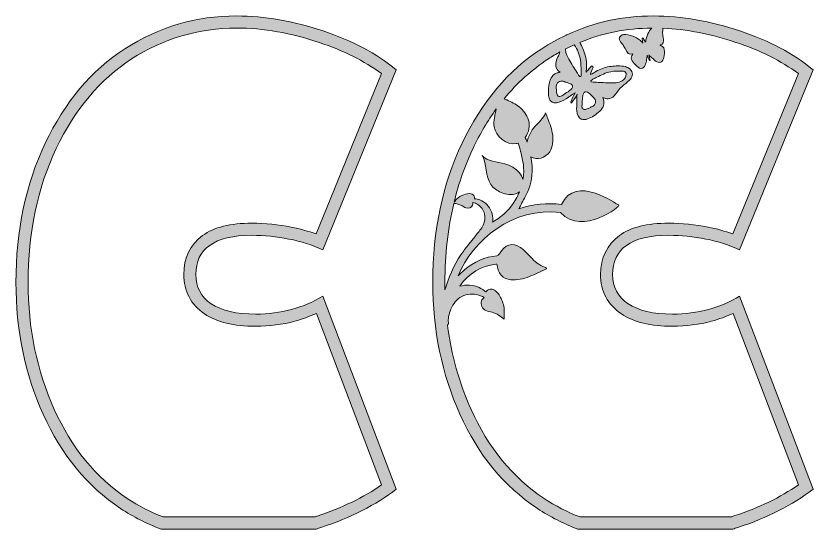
# Model space of a CAD drawing. Header units: millimetres. Extents: x 17 to 633, y 42 to 340.
# Drawn here: x 435.7 to 633, y 213.4 to 340.4 of the extents above; entities that cross this region are included whole.
import ezdxf

# ---------------------------------------------------------------- set-up
doc = ezdxf.new("R2010")
doc.units = ezdxf.units.MM
doc.header["$MEASUREMENT"] = 0
doc.layers.add('Layer 1', color=7, linetype='Continuous')

# ---------------------------------------------------------------- blocks, each defined once
blk = doc.blocks.new('block 8')
at = {"layer": 'Layer 1'}
h = blk.add_hatch(color=1, dxfattribs=at)
h.dxf.hatch_style = 2
edge = h.paths.add_edge_path()
edge.add_spline(control_points=[(607.07, 267.78), (604.24, 267.01), (601.29, 266.62), (598.2, 266.62), (593.4, 266.62), (589.73, 267.48), (587.18, 269.18), (584.63, 270.89), (583.35, 273.31), (583.35, 276.46), (583.35, 279.6), (584.5, 282), (586.79, 283.65), (589.08, 285.3), (592.56, 286.13), (597.23, 286.13), (600.31, 286.13), (603.37, 285.82), (606.39, 285.22), (609.41, 284.61), (612.21, 283.73), (614.78, 282.57), (614.78, 282.57), (632.96, 327.12), (632.96, 327.12), (628.08, 331.14), (622.04, 334.34), (614.84, 336.71), (607.56, 339.19), (600.42, 340.43), (593.44, 340.43), (585.84, 340.43), (578.7, 338.87), (572.04, 335.77), (571.96, 335.74), (571.89, 335.7), (571.82, 335.66), (569.77, 334.69), (567.77, 333.59), (565.81, 332.33), (557.5, 326.93), (550.93, 319.13), (546.09, 308.94), (541.25, 298.75), (538.83, 287.26), (538.83, 274.48), (538.83, 262.69), (541.07, 251.8), (545.57, 241.83), (550.07, 231.8), (556.45, 224.03), (564.72, 218.52), (567.87, 216.42), (571.21, 214.73), (574.73, 213.43), (574.73, 213.43), (613.1, 213.43), (613.1, 213.43), (613.51, 213.55), (613.91, 213.67), (614.33, 213.81), (621.7, 216.23), (627.91, 219.4), (632.96, 223.31), (632.96, 223.31), (614.78, 271.09), (614.78, 271.09), (612.46, 269.65), (609.89, 268.55), (607.07, 267.78)], knot_values=[0, 0, 0, 0, 1, 1, 1, 2, 2, 2, 3, 3, 3, 4, 4, 4, 5, 5, 5, 6, 6, 6, 7, 7, 7, 8, 8, 8, 9, 9, 9, 10, 10, 10, 11, 11, 11, 12, 12, 12, 13, 13, 13, 14, 14, 14, 15, 15, 15, 16, 16, 16, 17, 17, 17, 18, 18, 18, 19, 19, 19, 20, 20, 20, 21, 21, 21, 22, 22, 22, 23, 23, 23, 23], degree=3, periodic=1)
edge = h.paths.add_edge_path()
edge.add_spline(control_points=[(571.6, 324.08), (572.08, 323.89), (573.69, 323.69), (573.38, 322.77), (573.13, 322.03), (571.59, 321.26), (571.03, 320.86), (570.87, 320.75), (570.71, 320.63), (570.54, 320.57), (570.24, 320.45), (569.92, 320.52), (569.74, 320.74), (569.53, 320.99), (569.5, 321.38), (569.47, 321.75), (569.45, 322.03), (569.43, 322.31), (569.41, 322.59), (569.38, 322.91), (569.37, 323.25), (569.51, 323.57), (569.71, 323.99), (570.15, 324.26), (570.53, 324.29), (570.91, 324.34), (571.26, 324.21), (571.6, 324.08)], knot_values=[0, 0, 0, 0, 1, 1, 1, 2, 2, 2, 3, 3, 3, 4, 4, 4, 5, 5, 5, 6, 6, 6, 7, 7, 7, 8, 8, 8, 9, 9, 9, 9], degree=3, periodic=1)
edge = h.paths.add_edge_path()
edge.add_spline(control_points=[(572.53, 329.74), (572.28, 330.17), (572.03, 330.6), (571.88, 331.1), (571.76, 331.46), (571.7, 331.85), (571.72, 332.27), (572.43, 332.63), (573.15, 332.97), (573.87, 333.29), (574.6, 332.15), (575.17, 330.9), (575.39, 329.4), (575.57, 328.24), (575.55, 327), (575.54, 325.77), (575.54, 325.66), (575.53, 325.54), (575.46, 325.45), (575.2, 325.12), (574.59, 326.36), (574.48, 326.53), (574.16, 327.03), (573.85, 327.53), (573.54, 328.04), (573.2, 328.6), (572.86, 329.17), (572.53, 329.74)], knot_values=[0, 0, 0, 0, 1, 1, 1, 2, 2, 2, 3, 3, 3, 4, 4, 4, 5, 5, 5, 6, 6, 6, 7, 7, 7, 8, 8, 8, 9, 9, 9, 9], degree=3, periodic=1)
edge = h.paths.add_edge_path()
edge.add_spline(control_points=[(548.8, 307.65), (550.48, 311.2), (552.4, 314.45), (554.53, 317.4), (554.24, 315.94), (553.82, 314.46), (554.04, 313.01), (554.4, 310.67), (557.04, 308.35), (559.51, 308.84), (559.68, 308.87), (559.84, 308.92), (559.99, 308.98), (560.19, 308.29), (560.39, 307.58), (560.58, 306.88), (560.59, 306.84), (560.59, 306.8), (560.6, 306.76), (560.84, 305.7), (561.14, 304.64), (561.26, 303.55), (561.39, 302.32), (561.35, 301.12), (561.16, 299.95), (560.96, 300.57), (560.64, 301.15), (560.22, 301.65), (559.32, 302.72), (558.02, 303.42), (556.67, 303.81), (554.7, 304.36), (552.39, 304.38), (551.03, 305.91), (552.33, 303.73), (551.77, 300.77), (553.22, 298.69), (553.83, 297.81), (554.74, 297.18), (555.73, 296.76), (556.93, 296.24), (558.34, 296.01), (559.56, 296.5), (559.82, 296.6), (560.07, 296.74), (560.29, 296.91), (560.03, 296.29), (559.74, 295.67), (559.39, 295.07), (558.08, 292.76), (556.27, 291.06), (554.12, 289.71), (553.96, 289.61), (553.8, 289.5), (553.64, 289.39), (553.66, 289.54), (553.67, 289.68), (553.68, 289.83), (553.72, 290.53), (553.62, 291.26), (553.37, 291.94), (552.87, 293.31), (551.79, 294.39), (550.5, 294.88), (550.05, 295.05), (549.6, 295.14), (549.15, 295.17), (549.16, 295.21), (549.17, 295.25), (549.18, 295.3), (549.2, 295.62), (549.06, 295.96), (548.8, 296.15), (548.66, 296.26), (548.49, 296.33), (548.32, 296.38), (547.72, 296.53), (547.09, 296.39), (546.52, 296.17), (545.86, 295.92), (545.22, 295.58), (544.73, 295.07), (544.52, 294.84), (544.33, 294.59), (544.12, 294.37), (545.25, 299.04), (546.81, 303.48), (548.8, 307.65)], knot_values=[0, 0, 0, 0, 1, 1, 1, 2, 2, 2, 3, 3, 3, 4, 4, 4, 5, 5, 5, 6, 6, 6, 7, 7, 7, 8, 8, 8, 9, 9, 9, 10, 10, 10, 11, 11, 11, 12, 12, 12, 13, 13, 13, 14, 14, 14, 15, 15, 15, 16, 16, 16, 17, 17, 17, 18, 18, 18, 19, 19, 19, 20, 20, 20, 21, 21, 21, 22, 22, 22, 23, 23, 23, 24, 24, 24, 25, 25, 25, 26, 26, 26, 27, 27, 27, 28, 28, 28, 29, 29, 29, 29], degree=3, periodic=1)
edge = h.paths.add_edge_path()
edge.add_spline(control_points=[(541.85, 272.6), (541.83, 273.22), (541.83, 273.85), (541.83, 274.47), (541.83, 281.36), (542.57, 287.91), (544.04, 294.04), (544.73, 293.96), (545.43, 293.84), (546.03, 293.49), (546.36, 293.29), (546.66, 293.03), (547.02, 292.91), (547.64, 292.7), (548.38, 292.99), (548.68, 293.56), (548.81, 293.82), (548.71, 294.07), (548.7, 294.29), (549.17, 294.18), (549.6, 294.01), (549.98, 293.77), (550.83, 293.22), (551.44, 292.33), (551.65, 291.43), (551.87, 290.53), (551.71, 289.53), (551.31, 288.65), (551.1, 288.21), (550.84, 287.78), (550.52, 287.38), (550.37, 287.18), (546.59, 282.59), (546.5, 282.3), (546.5, 282.3), (546.5, 282.3), (546.5, 282.3), (544.57, 279.68), (543.14, 276.75), (542.14, 273.58), (542.04, 273.25), (541.94, 272.93), (541.85, 272.6)], knot_values=[0, 0, 0, 0, 1, 1, 1, 2, 2, 2, 3, 3, 3, 4, 4, 4, 5, 5, 5, 6, 6, 6, 7, 7, 7, 8, 8, 8, 9, 9, 9, 10, 10, 10, 11, 11, 11, 12, 12, 12, 13, 13, 13, 14, 14, 14, 14], degree=3, periodic=1)
edge = h.paths.add_edge_path()
edge.add_spline(control_points=[(613.39, 216.66), (613.15, 216.58), (612.91, 216.51), (612.67, 216.43), (612.66, 216.43), (612.65, 216.43), (612.65, 216.43), (612.65, 216.43), (575.28, 216.43), (575.28, 216.43), (572.15, 217.62), (569.16, 219.16), (566.38, 221.02), (558.63, 226.18), (552.55, 233.6), (548.31, 243.06), (545.38, 249.56), (543.43, 256.54), (542.49, 263.91), (542.54, 264.03), (542.61, 264.14), (542.7, 264.22), (542.67, 264.67), (542.67, 265.11), (542.69, 265.55), (542.77, 266.18), (542.91, 266.81), (543.11, 267.39), (543.58, 268.75), (544.43, 269.98), (545.57, 270.73), (546.72, 271.47), (548.25, 271.79), (549.71, 271.48), (550.35, 271.35), (550.99, 271.09), (551.59, 270.72), (551.35, 270.5), (550.99, 270.33), (550.87, 269.91), (550.6, 268.99), (551.08, 267.91), (551.95, 267.49), (552.45, 267.24), (553.02, 267.22), (553.56, 267.08), (554.67, 266.8), (555.61, 266.08), (556.51, 265.38), (556.39, 266.05), (556.53, 266.74), (556.54, 267.41), (556.54, 268.47), (556.22, 269.5), (555.78, 270.46), (555.39, 271.28), (554.88, 272.09), (554.1, 272.55), (553.88, 272.68), (553.63, 272.77), (553.37, 272.8), (552.9, 272.86), (552.4, 272.65), (552.11, 272.28), (552.06, 272.23), (552.03, 272.17), (551.99, 272.11), (551.5, 272.55), (550.93, 272.93), (550.29, 273.21), (548.82, 273.86), (547.1, 273.97), (545.49, 273.52), (547.79, 276.73), (550.77, 278.59), (554.43, 279), (554.5, 279.01), (554.57, 279), (554.67, 279), (554.83, 277.98), (555.08, 277.02), (555.76, 276.27), (556.41, 275.53), (557.24, 275.24), (558.16, 275.14), (559.72, 274.98), (561.26, 275.33), (562.74, 275.93), (564.18, 276.5), (565.58, 277.2), (567, 277.84), (567, 277.84), (567, 278.04), (567, 278.04), (566.7, 278.17), (566.4, 278.3), (566.1, 278.42), (564.69, 279.02), (563.65, 280.12), (562.61, 281.22), (561.97, 281.89), (561.32, 282.57), (560.57, 283.08), (558.51, 284.49), (556.69, 283.9), (555.31, 281.52), (555.19, 281.3), (554.89, 281.09), (554.68, 281.07), (551.72, 280.81), (549.06, 279.61), (546.65, 277.57), (546.11, 277.11), (545.62, 276.58), (545.14, 276.12), (548.7, 284.92), (558.75, 293.32), (570.46, 291.76), (575.98, 285.87), (585.62, 293.49), (584.86, 293.67), (584.11, 293.85), (574.2, 301.33), (570.72, 293.79), (567.17, 294.23), (563.64, 293.84), (560.11, 292.65), (560.66, 293.67), (561.17, 294.69), (561.71, 295.67), (563.66, 299.18), (563.65, 302.78), (563.14, 305.59), (564.52, 304.53), (566.85, 305.36), (567.77, 306.81), (568.53, 308.02), (568.7, 309.52), (568.51, 310.94), (568.32, 312.35), (567.81, 313.7), (567.31, 315.03), (567.13, 315.5), (566.95, 315.97), (566.77, 316.45), (566.23, 315.07), (565.06, 314.11), (564.09, 313.04), (563.23, 312.09), (562.43, 310.62), (562.17, 309.15), (561.99, 309.66), (561.83, 310.07), (561.72, 310.36), (562.62, 311.62), (562.98, 313.37), (562.53, 314.66), (562.09, 315.94), (561.28, 317.09), (560.23, 317.93), (559.32, 318.65), (558.25, 319.14), (557.19, 319.63), (556.96, 319.73), (556.74, 319.84), (556.51, 319.94), (559.72, 323.86), (563.37, 327.16), (567.44, 329.8), (568.38, 330.41), (569.34, 330.98), (570.31, 331.52), (570.18, 331.09), (570.02, 330.67), (569.82, 330.27), (569.08, 328.81), (568.95, 327.26), (570.37, 326.5), (570.09, 326.43), (569.85, 326.35), (569.62, 326.31), (568.77, 326.13), (568.23, 325.5), (567.93, 324.61), (567.4, 323), (567.02, 319.9), (568.35, 319.09), (568.66, 318.89), (569.08, 318.89), (569.48, 318.95), (571.21, 319.2), (572.52, 320.49), (574.1, 321.39), (573.68, 320.65), (573.26, 319.97), (573.01, 319.15), (572.98, 319.04), (572.96, 318.89), (573.05, 318.87), (573.13, 318.85), (573.21, 318.94), (573.27, 319.02), (573.74, 319.67), (574.19, 320.34), (574.61, 321.03), (574.42, 320.71), (574.53, 319.5), (574.51, 319.1), (574.47, 318.37), (574.4, 317.62), (574.47, 316.92), (574.55, 316.04), (574.9, 315.2), (575.59, 314.9), (576.05, 314.69), (576.63, 314.75), (577.17, 314.94), (578.22, 315.31), (579.26, 316.02), (580.15, 316.86), (581.19, 317.85), (581.4, 318.57), (581.07, 319.78), (581.04, 319.92), (580.99, 320.05), (580.93, 320.27), (581.05, 320.21), (581.11, 320.18), (581.18, 320.14), (582.07, 319.61), (583.28, 319.93), (584.07, 321.04), (584.55, 321.72), (585.1, 322.4), (585.69, 322.96), (586.28, 323.51), (586.94, 323.96), (587.51, 324.55), (587.82, 324.87), (588.12, 325.24), (588.22, 325.67), (588.34, 326.15), (588.18, 326.6), (587.95, 326.93), (587.86, 327.05), (587.76, 327.17), (587.65, 327.27), (587.33, 327.57), (586.93, 327.77), (586.5, 327.89), (585.92, 328.04), (585.3, 328.06), (584.68, 328.06), (583.55, 328.04), (582.41, 327.92), (581.26, 327.59), (580.69, 327.43), (580.13, 327.18), (579.58, 326.89), (579.03, 326.61), (578.44, 326.14), (577.88, 325.94), (577.97, 326.45), (578.27, 327.05), (578.46, 327.54), (578.48, 327.61), (578.51, 327.68), (578.51, 327.74), (578.51, 327.84), (578.45, 327.92), (578.39, 327.97), (578.34, 328.01), (578.28, 328.05), (578.21, 328.05), (578.01, 328.04), (577.71, 327.57), (577.57, 327.41), (577.31, 327.11), (577.06, 326.82), (576.8, 326.52), (576.77, 326.5), (576.82, 326.88), (576.82, 326.9), (576.85, 327.08), (576.87, 327.26), (576.89, 327.44), (576.92, 327.82), (576.93, 328.19), (576.91, 328.55), (576.88, 329.28), (576.76, 329.98), (576.57, 330.65), (576.26, 331.79), (575.81, 332.92), (575.22, 333.89), (580.82, 336.19), (586.79, 337.38), (593.03, 337.43), (592.67, 337), (592.33, 336.53), (592.06, 336), (591.91, 335.7), (591.8, 335.38), (591.71, 335.04), (591.63, 334.7), (591.59, 334.28), (591.46, 333.98), (591.28, 334.2), (591.15, 334.55), (591.01, 334.81), (590.99, 334.84), (590.97, 334.88), (590.94, 334.9), (590.9, 334.94), (590.85, 334.94), (590.8, 334.93), (590.76, 334.93), (590.72, 334.92), (590.69, 334.89), (590.62, 334.8), (590.7, 334.5), (590.72, 334.39), (590.75, 334.17), (590.77, 333.96), (590.8, 333.74), (590.8, 333.72), (590.66, 333.88), (590.65, 333.88), (590.58, 333.96), (590.51, 334.03), (590.44, 334.11), (590.3, 334.26), (590.14, 334.4), (589.98, 334.52), (589.66, 334.78), (589.31, 334.98), (588.96, 335.14), (588.22, 335.49), (587.41, 335.75), (586.64, 335.81), (586.32, 335.84), (586, 335.83), (585.71, 335.72), (585.34, 335.58), (584.96, 335.25), (584.98, 334.72), (584.98, 334.72), (585.1, 334.33), (585.1, 334.33), (585.41, 333.92), (585.73, 333.52), (586.02, 333.09), (586.21, 332.8), (586.39, 332.49), (586.52, 332.17), (586.86, 331.33), (587.47, 330.71), (588.33, 331.03), (588.26, 330.88), (588.2, 330.76), (588.13, 330.64), (587.88, 330.22), (587.94, 329.77), (588.2, 329.32), (588.68, 328.51), (589.85, 327.22), (590.71, 327.48), (590.91, 327.54), (591.08, 327.71), (591.2, 327.9), (591.76, 328.73), (591.71, 329.74), (591.94, 330.73), (592.09, 330.29), (592.22, 329.86), (592.47, 329.46), (592.51, 329.41), (592.56, 329.35), (592.61, 329.37), (592.65, 329.4), (592.64, 329.47), (592.63, 329.52), (592.54, 329.96), (592.42, 330.39), (592.29, 330.81), (592.35, 330.62), (592.91, 330.22), (593.07, 330.07), (593.36, 329.79), (593.65, 329.49), (593.98, 329.26), (594.39, 328.98), (594.87, 328.81), (595.27, 328.99), (595.54, 329.11), (595.73, 329.37), (595.86, 329.67), (596.11, 330.25), (596.21, 330.95), (596.19, 331.63), (596.18, 332.43), (595.95, 332.77), (595.31, 333.08), (595.23, 333.11), (595.16, 333.14), (595.05, 333.19), (595.12, 333.22), (595.16, 333.23), (595.2, 333.25), (595.77, 333.43), (596.1, 334.06), (595.93, 334.79), (595.82, 335.24), (595.74, 335.72), (595.73, 336.17), (595.72, 336.58), (595.77, 336.98), (595.76, 337.39), (601.66, 337.15), (607.75, 335.97), (613.88, 333.88), (613.88, 333.88), (613.89, 333.88), (613.89, 333.88), (613.89, 333.88), (613.91, 333.87), (613.91, 333.87), (619.89, 331.9), (625.06, 329.31), (629.33, 326.16), (629.33, 326.16), (613.13, 286.47), (613.13, 286.47), (611.18, 287.16), (609.12, 287.73), (606.98, 288.16), (603.78, 288.8), (600.5, 289.13), (597.24, 289.13), (591.87, 289.13), (587.88, 288.13), (585.04, 286.08), (581.98, 283.87), (580.36, 280.54), (580.36, 276.46), (580.36, 272.33), (582.14, 268.95), (585.51, 266.69), (588.6, 264.63), (592.74, 263.62), (598.2, 263.62), (601.54, 263.62), (604.79, 264.05), (607.86, 264.88), (609.73, 265.39), (611.51, 266.04), (613.19, 266.82), (613.19, 266.82), (629.35, 224.37), (629.35, 224.37), (624.91, 221.28), (619.55, 218.69), (613.39, 216.66)], knot_values=[0, 0, 0, 0, 1, 1, 1, 2, 2, 2, 3, 3, 3, 4, 4, 4, 5, 5, 5, 6, 6, 6, 7, 7, 7, 8, 8, 8, 9, 9, 9, 10, 10, 10, 11, 11, 11, 12, 12, 12, 13, 13, 13, 14, 14, 14, 15, 15, 15, 16, 16, 16, 17, 17, 17, 18, 18, 18, 19, 19, 19, 20, 20, 20, 21, 21, 21, 22, 22, 22, 23, 23, 23, 24, 24, 24, 25, 25, 25, 26, 26, 26, 27, 27, 27, 28, 28, 28, 29, 29, 29, 30, 30, 30, 31, 31, 31, 32, 32, 32, 33, 33, 33, 34, 34, 34, 35, 35, 35, 36, 36, 36, 37, 37, 37, 38, 38, 38, 39, 39, 39, 40, 40, 40, 41, 41, 41, 42, 42, 42, 43, 43, 43, 44, 44, 44, 45, 45, 45, 46, 46, 46, 47, 47, 47, 48, 48, 48, 49, 49, 49, 50, 50, 50, 51, 51, 51, 52, 52, 52, 53, 53, 53, 54, 54, 54, 55, 55, 55, 56, 56, 56, 57, 57, 57, 58, 58, 58, 59, 59, 59, 60, 60, 60, 61, 61, 61, 62, 62, 62, 63, 63, 63, 64, 64, 64, 65, 65, 65, 66, 66, 66, 67, 67, 67, 68, 68, 68, 69, 69, 69, 70, 70, 70, 71, 71, 71, 72, 72, 72, 73, 73, 73, 74, 74, 74, 75, 75, 75, 76, 76, 76, 77, 77, 77, 78, 78, 78, 79, 79, 79, 80, 80, 80, 81, 81, 81, 82, 82, 82, 83, 83, 83, 84, 84, 84, 85, 85, 85, 86, 86, 86, 87, 87, 87, 88, 88, 88, 89, 89, 89, 90, 90, 90, 91, 91, 91, 92, 92, 92, 93, 93, 93, 94, 94, 94, 95, 95, 95, 96, 96, 96, 97, 97, 97, 98, 98, 98, 99, 99, 99, 100, 100, 100, 101, 101, 101, 102, 102, 102, 103, 103, 103, 104, 104, 104, 105, 105, 105, 106, 106, 106, 107, 107, 107, 108, 108, 108, 109, 109, 109, 110, 110, 110, 111, 111, 111, 112, 112, 112, 113, 113, 113, 114, 114, 114, 115, 115, 115, 116, 116, 116, 117, 117, 117, 118, 118, 118, 119, 119, 119, 120, 120, 120, 121, 121, 121, 122, 122, 122, 123, 123, 123, 124, 124, 124, 125, 125, 125, 126, 126, 126, 127, 127, 127, 128, 128, 128, 129, 129, 129, 130, 130, 130, 131, 131, 131, 132, 132, 132, 133, 133, 133, 134, 134, 134, 135, 135, 135, 136, 136, 136, 137, 137, 137, 138, 138, 138, 139, 139, 139, 140, 140, 140, 141, 141, 141, 142, 142, 142, 143, 143, 143, 144, 144, 144, 145, 145, 145, 146, 146, 146, 147, 147, 147, 148, 148, 148, 149, 149, 149, 150, 150, 150, 151, 151, 151, 152, 152, 152, 153, 153, 153, 154, 154, 154, 154], degree=3, periodic=1)
edge = h.paths.add_edge_path()
edge.add_spline(control_points=[(578.31, 320.54), (578.58, 320.3), (578.87, 320.06), (579.02, 319.71), (579.17, 319.35), (579.16, 318.84), (578.88, 318.47), (578.68, 318.18), (578.37, 318.04), (578.07, 317.9), (577.82, 317.78), (577.56, 317.66), (577.31, 317.54), (576.97, 317.39), (576.61, 317.22), (576.29, 317.29), (576.01, 317.34), (575.8, 317.58), (575.75, 317.9), (575.72, 318.08), (575.75, 318.28), (575.77, 318.47), (575.84, 319.16), (575.77, 320.89), (576.3, 321.46), (576.95, 322.18), (577.91, 320.87), (578.31, 320.54)], knot_values=[0, 0, 0, 0, 1, 1, 1, 2, 2, 2, 3, 3, 3, 4, 4, 4, 5, 5, 5, 6, 6, 6, 7, 7, 7, 8, 8, 8, 9, 9, 9, 9], degree=3, periodic=1)
edge = h.paths.add_edge_path()
edge.add_spline(control_points=[(577.92, 324.34), (577.99, 324.54), (578.48, 324.74), (578.65, 324.83), (578.91, 324.98), (579.18, 325.13), (579.44, 325.27), (579.97, 325.55), (580.51, 325.82), (581.05, 326.05), (581.66, 326.31), (582.28, 326.51), (582.91, 326.63), (583.88, 326.83), (584.83, 326.82), (585.77, 326.75), (585.96, 326.74), (586.16, 326.73), (586.33, 326.64), (586.5, 326.57), (586.65, 326.41), (586.68, 326.2), (586.69, 326.1), (586.68, 325.99), (586.67, 325.89), (586.64, 325.62), (586.6, 325.35), (586.46, 325.1), (586.37, 324.93), (586.24, 324.78), (586.1, 324.66), (585.65, 324.27), (585.13, 324.05), (584.62, 323.95), (584.1, 323.85), (583.6, 323.85), (583.11, 323.86), (582.45, 323.87), (581.79, 323.89), (581.13, 323.92), (580.54, 323.94), (579.95, 323.97), (579.35, 324.01), (579.13, 324.03), (577.79, 323.99), (577.92, 324.34)], knot_values=[0, 0, 0, 0, 1, 1, 1, 2, 2, 2, 3, 3, 3, 4, 4, 4, 5, 5, 5, 6, 6, 6, 7, 7, 7, 8, 8, 8, 9, 9, 9, 10, 10, 10, 11, 11, 11, 12, 12, 12, 13, 13, 13, 14, 14, 14, 15, 15, 15, 15], degree=3, periodic=1)
at = {"layer": 'Layer 1', "lineweight": 0}
for points, knots in [([(607.07, 267.78), (604.24, 267.01), (601.29, 266.62), (598.2, 266.62), (593.4, 266.62), (589.73, 267.48), (587.18, 269.18), (584.63, 270.89), (583.35, 273.31), (583.35, 276.46), (583.35, 279.6), (584.5, 282), (586.79, 283.65), (589.08, 285.3), (592.56, 286.13), (597.23, 286.13), (600.31, 286.13), (603.37, 285.82), (606.39, 285.22), (609.41, 284.61), (612.21, 283.73), (614.78, 282.57), (614.78, 282.57), (632.96, 327.12), (632.96, 327.12), (628.08, 331.14), (622.04, 334.34), (614.84, 336.71), (607.56, 339.19), (600.42, 340.43), (593.44, 340.43), (585.84, 340.43), (578.7, 338.87), (572.04, 335.77), (571.96, 335.74), (571.89, 335.7), (571.82, 335.66), (569.77, 334.69), (567.77, 333.59), (565.81, 332.33), (557.5, 326.93), (550.93, 319.13), (546.09, 308.94), (541.25, 298.75), (538.83, 287.26), (538.83, 274.48), (538.83, 262.69), (541.07, 251.8), (545.57, 241.83), (550.07, 231.8), (556.45, 224.03), (564.72, 218.52), (567.87, 216.42), (571.21, 214.73), (574.73, 213.43), (574.73, 213.43), (613.1, 213.43), (613.1, 213.43), (613.51, 213.55), (613.91, 213.67), (614.33, 213.81), (621.7, 216.23), (627.91, 219.4), (632.96, 223.31), (632.96, 223.31), (614.78, 271.09), (614.78, 271.09), (612.46, 269.65), (609.89, 268.55), (607.07, 267.78)], [0, 0, 0, 0, 1, 1, 1, 2, 2, 2, 3, 3, 3, 4, 4, 4, 5, 5, 5, 6, 6, 6, 7, 7, 7, 8, 8, 8, 9, 9, 9, 10, 10, 10, 11, 11, 11, 12, 12, 12, 13, 13, 13, 14, 14, 14, 15, 15, 15, 16, 16, 16, 17, 17, 17, 18, 18, 18, 19, 19, 19, 20, 20, 20, 21, 21, 21, 22, 22, 22, 23, 23, 23, 23]), ([(613.39, 216.66), (613.15, 216.58), (612.91, 216.51), (612.67, 216.43), (612.66, 216.43), (612.65, 216.43), (612.65, 216.43), (612.65, 216.43), (575.28, 216.43), (575.28, 216.43), (572.15, 217.62), (569.16, 219.16), (566.38, 221.02), (558.63, 226.18), (552.55, 233.6), (548.31, 243.06), (545.38, 249.56), (543.43, 256.54), (542.49, 263.91), (542.54, 264.03), (542.61, 264.14), (542.7, 264.22), (542.67, 264.67), (542.67, 265.11), (542.69, 265.55), (542.77, 266.18), (542.91, 266.81), (543.11, 267.39), (543.58, 268.75), (544.43, 269.98), (545.57, 270.73), (546.72, 271.47), (548.25, 271.79), (549.71, 271.48), (550.35, 271.35), (550.99, 271.09), (551.59, 270.72), (551.35, 270.5), (550.99, 270.33), (550.87, 269.91), (550.6, 268.99), (551.08, 267.91), (551.95, 267.49), (552.45, 267.24), (553.02, 267.22), (553.56, 267.08), (554.67, 266.8), (555.61, 266.08), (556.51, 265.38), (556.39, 266.05), (556.53, 266.74), (556.54, 267.41), (556.54, 268.47), (556.22, 269.5), (555.78, 270.46), (555.39, 271.28), (554.88, 272.09), (554.1, 272.55), (553.88, 272.68), (553.63, 272.77), (553.37, 272.8), (552.9, 272.86), (552.4, 272.65), (552.11, 272.28), (552.06, 272.23), (552.03, 272.17), (551.99, 272.11), (551.5, 272.55), (550.93, 272.93), (550.29, 273.21), (548.82, 273.86), (547.1, 273.97), (545.49, 273.52), (547.79, 276.73), (550.77, 278.59), (554.43, 279), (554.5, 279.01), (554.57, 279), (554.67, 279), (554.83, 277.98), (555.08, 277.02), (555.76, 276.27), (556.41, 275.53), (557.24, 275.24), (558.16, 275.14), (559.72, 274.98), (561.26, 275.33), (562.74, 275.93), (564.18, 276.5), (565.58, 277.2), (567, 277.84), (567, 277.84), (567, 278.04), (567, 278.04), (566.7, 278.17), (566.4, 278.3), (566.1, 278.42), (564.69, 279.02), (563.65, 280.12), (562.61, 281.22), (561.97, 281.89), (561.32, 282.57), (560.57, 283.08), (558.51, 284.49), (556.69, 283.9), (555.31, 281.52), (555.19, 281.3), (554.89, 281.09), (554.68, 281.07), (551.72, 280.81), (549.06, 279.61), (546.65, 277.57), (546.11, 277.11), (545.62, 276.58), (545.14, 276.12), (548.7, 284.92), (558.75, 293.32), (570.46, 291.76), (575.98, 285.87), (585.62, 293.49), (584.86, 293.67), (584.11, 293.85), (574.2, 301.33), (570.72, 293.79), (567.17, 294.23), (563.64, 293.84), (560.11, 292.65), (560.66, 293.67), (561.17, 294.69), (561.71, 295.67), (563.66, 299.18), (563.65, 302.78), (563.14, 305.59), (564.52, 304.53), (566.85, 305.36), (567.77, 306.81), (568.53, 308.02), (568.7, 309.52), (568.51, 310.94), (568.32, 312.35), (567.81, 313.7), (567.31, 315.03), (567.13, 315.5), (566.95, 315.97), (566.77, 316.45), (566.23, 315.07), (565.06, 314.11), (564.09, 313.04), (563.23, 312.09), (562.43, 310.62), (562.17, 309.15), (561.99, 309.66), (561.83, 310.07), (561.72, 310.36), (562.62, 311.62), (562.98, 313.37), (562.53, 314.66), (562.09, 315.94), (561.28, 317.09), (560.23, 317.93), (559.32, 318.65), (558.25, 319.14), (557.19, 319.63), (556.96, 319.73), (556.74, 319.84), (556.51, 319.94), (559.72, 323.86), (563.37, 327.16), (567.44, 329.8), (568.38, 330.41), (569.34, 330.98), (570.31, 331.52), (570.18, 331.09), (570.02, 330.67), (569.82, 330.27), (569.08, 328.81), (568.95, 327.26), (570.37, 326.5), (570.09, 326.43), (569.85, 326.35), (569.62, 326.31), (568.77, 326.13), (568.23, 325.5), (567.93, 324.61), (567.4, 323), (567.02, 319.9), (568.35, 319.09), (568.66, 318.89), (569.08, 318.89), (569.48, 318.95), (571.21, 319.2), (572.52, 320.49), (574.1, 321.39), (573.68, 320.65), (573.26, 319.97), (573.01, 319.15), (572.98, 319.04), (572.96, 318.89), (573.05, 318.87), (573.13, 318.85), (573.21, 318.94), (573.27, 319.02), (573.74, 319.67), (574.19, 320.34), (574.61, 321.03), (574.42, 320.71), (574.53, 319.5), (574.51, 319.1), (574.47, 318.37), (574.4, 317.62), (574.47, 316.92), (574.55, 316.04), (574.9, 315.2), (575.59, 314.9), (576.05, 314.69), (576.63, 314.75), (577.17, 314.94), (578.22, 315.31), (579.26, 316.02), (580.15, 316.86), (581.19, 317.85), (581.4, 318.57), (581.07, 319.78), (581.04, 319.92), (580.99, 320.05), (580.93, 320.27), (581.05, 320.21), (581.11, 320.18), (581.18, 320.14), (582.07, 319.61), (583.28, 319.93), (584.07, 321.04), (584.55, 321.72), (585.1, 322.4), (585.69, 322.96), (586.28, 323.51), (586.94, 323.96), (587.51, 324.55), (587.82, 324.87), (588.12, 325.24), (588.22, 325.67), (588.34, 326.15), (588.18, 326.6), (587.95, 326.93), (587.86, 327.05), (587.76, 327.17), (587.65, 327.27), (587.33, 327.57), (586.93, 327.77), (586.5, 327.89), (585.92, 328.04), (585.3, 328.06), (584.68, 328.06), (583.55, 328.04), (582.41, 327.92), (581.26, 327.59), (580.69, 327.43), (580.13, 327.18), (579.58, 326.89), (579.03, 326.61), (578.44, 326.14), (577.88, 325.94), (577.97, 326.45), (578.27, 327.05), (578.46, 327.54), (578.48, 327.61), (578.51, 327.68), (578.51, 327.74), (578.51, 327.84), (578.45, 327.92), (578.39, 327.97), (578.34, 328.01), (578.28, 328.05), (578.21, 328.05), (578.01, 328.04), (577.71, 327.57), (577.57, 327.41), (577.31, 327.11), (577.06, 326.82), (576.8, 326.52), (576.77, 326.5), (576.82, 326.88), (576.82, 326.9), (576.85, 327.08), (576.87, 327.26), (576.89, 327.44), (576.92, 327.82), (576.93, 328.19), (576.91, 328.55), (576.88, 329.28), (576.76, 329.98), (576.57, 330.65), (576.26, 331.79), (575.81, 332.92), (575.22, 333.89), (580.82, 336.19), (586.79, 337.38), (593.03, 337.43), (592.67, 337), (592.33, 336.53), (592.06, 336), (591.91, 335.7), (591.8, 335.38), (591.71, 335.04), (591.63, 334.7), (591.59, 334.28), (591.46, 333.98), (591.28, 334.2), (591.15, 334.55), (591.01, 334.81), (590.99, 334.84), (590.97, 334.88), (590.94, 334.9), (590.9, 334.94), (590.85, 334.94), (590.8, 334.93), (590.76, 334.93), (590.72, 334.92), (590.69, 334.89), (590.62, 334.8), (590.7, 334.5), (590.72, 334.39), (590.75, 334.17), (590.77, 333.96), (590.8, 333.74), (590.8, 333.72), (590.66, 333.88), (590.65, 333.88), (590.58, 333.96), (590.51, 334.03), (590.44, 334.11), (590.3, 334.26), (590.14, 334.4), (589.98, 334.52), (589.66, 334.78), (589.31, 334.98), (588.96, 335.14), (588.22, 335.49), (587.41, 335.75), (586.64, 335.81), (586.32, 335.84), (586, 335.83), (585.71, 335.72), (585.34, 335.58), (584.96, 335.25), (584.98, 334.72), (584.98, 334.72), (585.1, 334.33), (585.1, 334.33), (585.41, 333.92), (585.73, 333.52), (586.02, 333.09), (586.21, 332.8), (586.39, 332.49), (586.52, 332.17), (586.86, 331.33), (587.47, 330.71), (588.33, 331.03), (588.26, 330.88), (588.2, 330.76), (588.13, 330.64), (587.88, 330.22), (587.94, 329.77), (588.2, 329.32), (588.68, 328.51), (589.85, 327.22), (590.71, 327.48), (590.91, 327.54), (591.08, 327.71), (591.2, 327.9), (591.76, 328.73), (591.71, 329.74), (591.94, 330.73), (592.09, 330.29), (592.22, 329.86), (592.47, 329.46), (592.51, 329.41), (592.56, 329.35), (592.61, 329.37), (592.65, 329.4), (592.64, 329.47), (592.63, 329.52), (592.54, 329.96), (592.42, 330.39), (592.29, 330.81), (592.35, 330.62), (592.91, 330.22), (593.07, 330.07), (593.36, 329.79), (593.65, 329.49), (593.98, 329.26), (594.39, 328.98), (594.87, 328.81), (595.27, 328.99), (595.54, 329.11), (595.73, 329.37), (595.86, 329.67), (596.11, 330.25), (596.21, 330.95), (596.19, 331.63), (596.18, 332.43), (595.95, 332.77), (595.31, 333.08), (595.23, 333.11), (595.16, 333.14), (595.05, 333.19), (595.12, 333.22), (595.16, 333.23), (595.2, 333.25), (595.77, 333.43), (596.1, 334.06), (595.93, 334.79), (595.82, 335.24), (595.74, 335.72), (595.73, 336.17), (595.72, 336.58), (595.77, 336.98), (595.76, 337.39), (601.66, 337.15), (607.75, 335.97), (613.88, 333.88), (613.88, 333.88), (613.89, 333.88), (613.89, 333.88), (613.89, 333.88), (613.91, 333.87), (613.91, 333.87), (619.89, 331.9), (625.06, 329.31), (629.33, 326.16), (629.33, 326.16), (613.13, 286.47), (613.13, 286.47), (611.18, 287.16), (609.12, 287.73), (606.98, 288.16), (603.78, 288.8), (600.5, 289.13), (597.24, 289.13), (591.87, 289.13), (587.88, 288.13), (585.04, 286.08), (581.98, 283.87), (580.36, 280.54), (580.36, 276.46), (580.36, 272.33), (582.14, 268.95), (585.51, 266.69), (588.6, 264.63), (592.74, 263.62), (598.2, 263.62), (601.54, 263.62), (604.79, 264.05), (607.86, 264.88), (609.73, 265.39), (611.51, 266.04), (613.19, 266.82), (613.19, 266.82), (629.35, 224.37), (629.35, 224.37), (624.91, 221.28), (619.55, 218.69), (613.39, 216.66)], [0, 0, 0, 0, 1, 1, 1, 2, 2, 2, 3, 3, 3, 4, 4, 4, 5, 5, 5, 6, 6, 6, 7, 7, 7, 8, 8, 8, 9, 9, 9, 10, 10, 10, 11, 11, 11, 12, 12, 12, 13, 13, 13, 14, 14, 14, 15, 15, 15, 16, 16, 16, 17, 17, 17, 18, 18, 18, 19, 19, 19, 20, 20, 20, 21, 21, 21, 22, 22, 22, 23, 23, 23, 24, 24, 24, 25, 25, 25, 26, 26, 26, 27, 27, 27, 28, 28, 28, 29, 29, 29, 30, 30, 30, 31, 31, 31, 32, 32, 32, 33, 33, 33, 34, 34, 34, 35, 35, 35, 36, 36, 36, 37, 37, 37, 38, 38, 38, 39, 39, 39, 40, 40, 40, 41, 41, 41, 42, 42, 42, 43, 43, 43, 44, 44, 44, 45, 45, 45, 46, 46, 46, 47, 47, 47, 48, 48, 48, 49, 49, 49, 50, 50, 50, 51, 51, 51, 52, 52, 52, 53, 53, 53, 54, 54, 54, 55, 55, 55, 56, 56, 56, 57, 57, 57, 58, 58, 58, 59, 59, 59, 60, 60, 60, 61, 61, 61, 62, 62, 62, 63, 63, 63, 64, 64, 64, 65, 65, 65, 66, 66, 66, 67, 67, 67, 68, 68, 68, 69, 69, 69, 70, 70, 70, 71, 71, 71, 72, 72, 72, 73, 73, 73, 74, 74, 74, 75, 75, 75, 76, 76, 76, 77, 77, 77, 78, 78, 78, 79, 79, 79, 80, 80, 80, 81, 81, 81, 82, 82, 82, 83, 83, 83, 84, 84, 84, 85, 85, 85, 86, 86, 86, 87, 87, 87, 88, 88, 88, 89, 89, 89, 90, 90, 90, 91, 91, 91, 92, 92, 92, 93, 93, 93, 94, 94, 94, 95, 95, 95, 96, 96, 96, 97, 97, 97, 98, 98, 98, 99, 99, 99, 100, 100, 100, 101, 101, 101, 102, 102, 102, 103, 103, 103, 104, 104, 104, 105, 105, 105, 106, 106, 106, 107, 107, 107, 108, 108, 108, 109, 109, 109, 110, 110, 110, 111, 111, 111, 112, 112, 112, 113, 113, 113, 114, 114, 114, 115, 115, 115, 116, 116, 116, 117, 117, 117, 118, 118, 118, 119, 119, 119, 120, 120, 120, 121, 121, 121, 122, 122, 122, 123, 123, 123, 124, 124, 124, 125, 125, 125, 126, 126, 126, 127, 127, 127, 128, 128, 128, 129, 129, 129, 130, 130, 130, 131, 131, 131, 132, 132, 132, 133, 133, 133, 134, 134, 134, 135, 135, 135, 136, 136, 136, 137, 137, 137, 138, 138, 138, 139, 139, 139, 140, 140, 140, 141, 141, 141, 142, 142, 142, 143, 143, 143, 144, 144, 144, 145, 145, 145, 146, 146, 146, 147, 147, 147, 148, 148, 148, 149, 149, 149, 150, 150, 150, 151, 151, 151, 152, 152, 152, 153, 153, 153, 154, 154, 154, 154]), ([(572.53, 329.74), (572.28, 330.17), (572.03, 330.6), (571.88, 331.1), (571.76, 331.46), (571.7, 331.85), (571.72, 332.27), (572.43, 332.63), (573.15, 332.97), (573.87, 333.29), (574.6, 332.15), (575.17, 330.9), (575.39, 329.4), (575.57, 328.24), (575.55, 327), (575.54, 325.77), (575.54, 325.66), (575.53, 325.54), (575.46, 325.45), (575.2, 325.12), (574.59, 326.36), (574.48, 326.53), (574.16, 327.03), (573.85, 327.53), (573.54, 328.04), (573.2, 328.6), (572.86, 329.17), (572.53, 329.74)], [0, 0, 0, 0, 1, 1, 1, 2, 2, 2, 3, 3, 3, 4, 4, 4, 5, 5, 5, 6, 6, 6, 7, 7, 7, 8, 8, 8, 9, 9, 9, 9]), ([(577.92, 324.34), (577.99, 324.54), (578.48, 324.74), (578.65, 324.83), (578.91, 324.98), (579.18, 325.13), (579.44, 325.27), (579.97, 325.55), (580.51, 325.82), (581.05, 326.05), (581.66, 326.31), (582.28, 326.51), (582.91, 326.63), (583.88, 326.83), (584.83, 326.82), (585.77, 326.75), (585.96, 326.74), (586.16, 326.73), (586.33, 326.64), (586.5, 326.57), (586.65, 326.41), (586.68, 326.2), (586.69, 326.1), (586.68, 325.99), (586.67, 325.89), (586.64, 325.62), (586.6, 325.35), (586.46, 325.1), (586.37, 324.93), (586.24, 324.78), (586.1, 324.66), (585.65, 324.27), (585.13, 324.05), (584.62, 323.95), (584.1, 323.85), (583.6, 323.85), (583.11, 323.86), (582.45, 323.87), (581.79, 323.89), (581.13, 323.92), (580.54, 323.94), (579.95, 323.97), (579.35, 324.01), (579.13, 324.03), (577.79, 323.99), (577.92, 324.34)], [0, 0, 0, 0, 1, 1, 1, 2, 2, 2, 3, 3, 3, 4, 4, 4, 5, 5, 5, 6, 6, 6, 7, 7, 7, 8, 8, 8, 9, 9, 9, 10, 10, 10, 11, 11, 11, 12, 12, 12, 13, 13, 13, 14, 14, 14, 15, 15, 15, 15]), ([(571.6, 324.08), (572.08, 323.89), (573.69, 323.69), (573.38, 322.77), (573.13, 322.03), (571.59, 321.26), (571.03, 320.86), (570.87, 320.75), (570.71, 320.63), (570.54, 320.57), (570.24, 320.45), (569.92, 320.52), (569.74, 320.74), (569.53, 320.99), (569.5, 321.38), (569.47, 321.75), (569.45, 322.03), (569.43, 322.31), (569.41, 322.59), (569.38, 322.91), (569.37, 323.25), (569.51, 323.57), (569.71, 323.99), (570.15, 324.26), (570.53, 324.29), (570.91, 324.34), (571.26, 324.21), (571.6, 324.08)], [0, 0, 0, 0, 1, 1, 1, 2, 2, 2, 3, 3, 3, 4, 4, 4, 5, 5, 5, 6, 6, 6, 7, 7, 7, 8, 8, 8, 9, 9, 9, 9]), ([(578.31, 320.54), (578.58, 320.3), (578.87, 320.06), (579.02, 319.71), (579.17, 319.35), (579.16, 318.84), (578.88, 318.47), (578.68, 318.18), (578.37, 318.04), (578.07, 317.9), (577.82, 317.78), (577.56, 317.66), (577.31, 317.54), (576.97, 317.39), (576.61, 317.22), (576.29, 317.29), (576.01, 317.34), (575.8, 317.58), (575.75, 317.9), (575.72, 318.08), (575.75, 318.28), (575.77, 318.47), (575.84, 319.16), (575.77, 320.89), (576.3, 321.46), (576.95, 322.18), (577.91, 320.87), (578.31, 320.54)], [0, 0, 0, 0, 1, 1, 1, 2, 2, 2, 3, 3, 3, 4, 4, 4, 5, 5, 5, 6, 6, 6, 7, 7, 7, 8, 8, 8, 9, 9, 9, 9]), ([(548.8, 307.65), (550.48, 311.2), (552.4, 314.45), (554.53, 317.4), (554.24, 315.94), (553.82, 314.46), (554.04, 313.01), (554.4, 310.67), (557.04, 308.35), (559.51, 308.84), (559.68, 308.87), (559.84, 308.92), (559.99, 308.98), (560.19, 308.29), (560.39, 307.58), (560.58, 306.88), (560.59, 306.84), (560.59, 306.8), (560.6, 306.76), (560.84, 305.7), (561.14, 304.64), (561.26, 303.55), (561.39, 302.32), (561.35, 301.12), (561.16, 299.95), (560.96, 300.57), (560.64, 301.15), (560.22, 301.65), (559.32, 302.72), (558.02, 303.42), (556.67, 303.81), (554.7, 304.36), (552.39, 304.38), (551.03, 305.91), (552.33, 303.73), (551.77, 300.77), (553.22, 298.69), (553.83, 297.81), (554.74, 297.18), (555.73, 296.76), (556.93, 296.24), (558.34, 296.01), (559.56, 296.5), (559.82, 296.6), (560.07, 296.74), (560.29, 296.91), (560.03, 296.29), (559.74, 295.67), (559.39, 295.07), (558.08, 292.76), (556.27, 291.06), (554.12, 289.71), (553.96, 289.61), (553.8, 289.5), (553.64, 289.39), (553.66, 289.54), (553.67, 289.68), (553.68, 289.83), (553.72, 290.53), (553.62, 291.26), (553.37, 291.94), (552.87, 293.31), (551.79, 294.39), (550.5, 294.88), (550.05, 295.05), (549.6, 295.14), (549.15, 295.17), (549.16, 295.21), (549.17, 295.25), (549.18, 295.3), (549.2, 295.62), (549.06, 295.96), (548.8, 296.15), (548.66, 296.26), (548.49, 296.33), (548.32, 296.38), (547.72, 296.53), (547.09, 296.39), (546.52, 296.17), (545.86, 295.92), (545.22, 295.58), (544.73, 295.07), (544.52, 294.84), (544.33, 294.59), (544.12, 294.37), (545.25, 299.04), (546.81, 303.48), (548.8, 307.65)], [0, 0, 0, 0, 1, 1, 1, 2, 2, 2, 3, 3, 3, 4, 4, 4, 5, 5, 5, 6, 6, 6, 7, 7, 7, 8, 8, 8, 9, 9, 9, 10, 10, 10, 11, 11, 11, 12, 12, 12, 13, 13, 13, 14, 14, 14, 15, 15, 15, 16, 16, 16, 17, 17, 17, 18, 18, 18, 19, 19, 19, 20, 20, 20, 21, 21, 21, 22, 22, 22, 23, 23, 23, 24, 24, 24, 25, 25, 25, 26, 26, 26, 27, 27, 27, 28, 28, 28, 29, 29, 29, 29]), ([(541.85, 272.6), (541.83, 273.22), (541.83, 273.85), (541.83, 274.47), (541.83, 281.36), (542.57, 287.91), (544.04, 294.04), (544.73, 293.96), (545.43, 293.84), (546.03, 293.49), (546.36, 293.29), (546.66, 293.03), (547.02, 292.91), (547.64, 292.7), (548.38, 292.99), (548.68, 293.56), (548.81, 293.82), (548.71, 294.07), (548.7, 294.29), (549.17, 294.18), (549.6, 294.01), (549.98, 293.77), (550.83, 293.22), (551.44, 292.33), (551.65, 291.43), (551.87, 290.53), (551.71, 289.53), (551.31, 288.65), (551.1, 288.21), (550.84, 287.78), (550.52, 287.38), (550.37, 287.18), (546.59, 282.59), (546.5, 282.3), (546.5, 282.3), (546.5, 282.3), (546.5, 282.3), (544.57, 279.68), (543.14, 276.75), (542.14, 273.58), (542.04, 273.25), (541.94, 272.93), (541.85, 272.6)], [0, 0, 0, 0, 1, 1, 1, 2, 2, 2, 3, 3, 3, 4, 4, 4, 5, 5, 5, 6, 6, 6, 7, 7, 7, 8, 8, 8, 9, 9, 9, 10, 10, 10, 11, 11, 11, 12, 12, 12, 13, 13, 13, 14, 14, 14, 14])]:
    blk.add_open_spline(points, degree=3, knots=knots, dxfattribs=at)
blk = doc.blocks.new('block 9')
at = {"layer": 'Layer 1'}
h = blk.add_hatch(color=2, dxfattribs=at)
h.dxf.hatch_style = 2
edge = h.paths.add_edge_path()
edge.add_spline(control_points=[(490.27, 340.43), (480.25, 340.43), (471.04, 337.73), (462.64, 332.33), (454.33, 326.93), (447.76, 319.13), (442.92, 308.94), (438.08, 298.75), (435.66, 287.26), (435.66, 274.48), (435.66, 262.69), (437.9, 251.8), (442.4, 241.83), (446.9, 231.8), (453.28, 224.03), (461.55, 218.52), (464.7, 216.42), (468.04, 214.73), (471.57, 213.43), (471.57, 213.43), (509.93, 213.43), (509.93, 213.43), (510.34, 213.55), (510.74, 213.67), (511.16, 213.81), (518.53, 216.23), (524.74, 219.4), (529.79, 223.31), (529.79, 223.31), (511.61, 271.09), (511.61, 271.09), (509.29, 269.65), (506.72, 268.55), (503.89, 267.78), (501.07, 267.01), (498.11, 266.62), (495.02, 266.62), (490.23, 266.62), (486.55, 267.48), (484, 269.18), (481.45, 270.89), (480.18, 273.31), (480.18, 276.46), (480.18, 279.6), (481.33, 282), (483.62, 283.65), (485.91, 285.3), (489.39, 286.13), (494.06, 286.13), (497.14, 286.13), (500.19, 285.82), (503.21, 285.22), (506.23, 284.61), (509.03, 283.73), (511.6, 282.57), (511.6, 282.57), (529.78, 327.12), (529.78, 327.12), (524.9, 331.14), (518.86, 334.34), (511.66, 336.71), (504.39, 339.19), (497.26, 340.43), (490.27, 340.43), (490.27, 340.43), (490.27, 340.43), (490.27, 340.43)], knot_values=[0, 0, 0, 0, 1, 1, 1, 2, 2, 2, 3, 3, 3, 4, 4, 4, 5, 5, 5, 6, 6, 6, 7, 7, 7, 8, 8, 8, 9, 9, 9, 10, 10, 10, 11, 11, 11, 12, 12, 12, 13, 13, 13, 14, 14, 14, 15, 15, 15, 16, 16, 16, 17, 17, 17, 18, 18, 18, 19, 19, 19, 20, 20, 20, 21, 21, 21, 22, 22, 22, 22], degree=3, periodic=1)
edge = h.paths.add_edge_path()
edge.add_spline(control_points=[(490.27, 337.43), (496.89, 337.43), (503.77, 336.23), (510.7, 333.87), (510.7, 333.87), (510.72, 333.87), (510.72, 333.87), (510.72, 333.87), (510.73, 333.86), (510.73, 333.86), (516.71, 331.89), (521.89, 329.3), (526.15, 326.15), (526.15, 326.15), (509.95, 286.47), (509.95, 286.47), (508.01, 287.16), (505.95, 287.73), (503.81, 288.16), (500.61, 288.8), (497.33, 289.13), (494.06, 289.13), (488.7, 289.13), (484.71, 288.13), (481.87, 286.08), (478.8, 283.87), (477.18, 280.54), (477.18, 276.46), (477.18, 272.33), (478.97, 268.95), (482.34, 266.69), (485.42, 264.63), (489.57, 263.62), (495.03, 263.62), (498.37, 263.62), (501.62, 264.05), (504.69, 264.88), (506.56, 265.39), (508.34, 266.04), (510.02, 266.82), (510.02, 266.82), (526.18, 224.37), (526.18, 224.37), (521.74, 221.27), (516.38, 218.68), (510.22, 216.65), (509.98, 216.57), (509.74, 216.5), (509.5, 216.43), (509.49, 216.43), (509.49, 216.43), (509.48, 216.42), (509.48, 216.42), (472.11, 216.42), (472.11, 216.42), (468.99, 217.62), (465.99, 219.16), (463.22, 221.01), (455.47, 226.18), (449.39, 233.59), (445.14, 243.06), (440.84, 252.59), (438.66, 263.16), (438.66, 274.47), (438.66, 286.74), (441.01, 297.91), (445.63, 307.65), (450.21, 317.29), (456.48, 324.74), (464.27, 329.8), (472.13, 334.86), (480.88, 337.43), (490.27, 337.43)], knot_values=[0, 0, 0, 0, 0.352778, 0.352778, 0.352778, 0.705556, 0.705556, 0.705556, 1.058333, 1.058333, 1.058333, 1.411111, 1.411111, 1.411111, 1.763889, 1.763889, 1.763889, 2.116667, 2.116667, 2.116667, 2.469444, 2.469444, 2.469444, 2.822222, 2.822222, 2.822222, 3.175, 3.175, 3.175, 3.527778, 3.527778, 3.527778, 3.880556, 3.880556, 3.880556, 4.233333, 4.233333, 4.233333, 4.586111, 4.586111, 4.586111, 4.938889, 4.938889, 4.938889, 5.291667, 5.291667, 5.291667, 5.644444, 5.644444, 5.644444, 5.997222, 5.997222, 5.997222, 6.35, 6.35, 6.35, 6.702778, 6.702778, 6.702778, 7.055556, 7.055556, 7.055556, 7.408333, 7.408333, 7.408333, 7.761111, 7.761111, 7.761111, 8.113889, 8.113889, 8.113889, 8.466667, 8.466667, 8.466667, 8.466667], degree=3, periodic=0)
edge.add_line((490.27, 337.43), (490.27, 337.43))
at = {"layer": 'Layer 1', "lineweight": 0}
for points, knots in [([(490.27, 340.43), (480.25, 340.43), (471.04, 337.73), (462.64, 332.33), (454.33, 326.93), (447.76, 319.13), (442.92, 308.94), (438.08, 298.75), (435.66, 287.26), (435.66, 274.48), (435.66, 262.69), (437.9, 251.8), (442.4, 241.83), (446.9, 231.8), (453.28, 224.03), (461.55, 218.52), (464.7, 216.42), (468.04, 214.73), (471.57, 213.43), (471.57, 213.43), (509.93, 213.43), (509.93, 213.43), (510.34, 213.55), (510.74, 213.67), (511.16, 213.81), (518.53, 216.23), (524.74, 219.4), (529.79, 223.31), (529.79, 223.31), (511.61, 271.09), (511.61, 271.09), (509.29, 269.65), (506.72, 268.55), (503.89, 267.78), (501.07, 267.01), (498.11, 266.62), (495.02, 266.62), (490.23, 266.62), (486.55, 267.48), (484, 269.18), (481.45, 270.89), (480.18, 273.31), (480.18, 276.46), (480.18, 279.6), (481.33, 282), (483.62, 283.65), (485.91, 285.3), (489.39, 286.13), (494.06, 286.13), (497.14, 286.13), (500.19, 285.82), (503.21, 285.22), (506.23, 284.61), (509.03, 283.73), (511.6, 282.57), (511.6, 282.57), (529.78, 327.12), (529.78, 327.12), (524.9, 331.14), (518.86, 334.34), (511.66, 336.71), (504.39, 339.19), (497.26, 340.43), (490.27, 340.43), (490.27, 340.43), (490.27, 340.43), (490.27, 340.43)], [0, 0, 0, 0, 1, 1, 1, 2, 2, 2, 3, 3, 3, 4, 4, 4, 5, 5, 5, 6, 6, 6, 7, 7, 7, 8, 8, 8, 9, 9, 9, 10, 10, 10, 11, 11, 11, 12, 12, 12, 13, 13, 13, 14, 14, 14, 15, 15, 15, 16, 16, 16, 17, 17, 17, 18, 18, 18, 19, 19, 19, 20, 20, 20, 21, 21, 21, 22, 22, 22, 22]), ([(490.27, 337.43), (496.89, 337.43), (503.77, 336.23), (510.7, 333.87), (510.7, 333.87), (510.72, 333.87), (510.72, 333.87), (510.72, 333.87), (510.73, 333.86), (510.73, 333.86), (516.71, 331.89), (521.89, 329.3), (526.15, 326.15), (526.15, 326.15), (509.95, 286.47), (509.95, 286.47), (508.01, 287.16), (505.95, 287.73), (503.81, 288.16), (500.61, 288.8), (497.33, 289.13), (494.06, 289.13), (488.7, 289.13), (484.71, 288.13), (481.87, 286.08), (478.8, 283.87), (477.18, 280.54), (477.18, 276.46), (477.18, 272.33), (478.97, 268.95), (482.34, 266.69), (485.42, 264.63), (489.57, 263.62), (495.03, 263.62), (498.37, 263.62), (501.62, 264.05), (504.69, 264.88), (506.56, 265.39), (508.34, 266.04), (510.02, 266.82), (510.02, 266.82), (526.18, 224.37), (526.18, 224.37), (521.74, 221.27), (516.38, 218.68), (510.22, 216.65), (509.98, 216.57), (509.74, 216.5), (509.5, 216.43), (509.49, 216.43), (509.49, 216.43), (509.48, 216.42), (509.48, 216.42), (472.11, 216.42), (472.11, 216.42), (468.99, 217.62), (465.99, 219.16), (463.22, 221.01), (455.47, 226.18), (449.39, 233.59), (445.14, 243.06), (440.84, 252.59), (438.66, 263.16), (438.66, 274.47), (438.66, 286.74), (441.01, 297.91), (445.63, 307.65), (450.21, 317.29), (456.48, 324.74), (464.27, 329.8), (472.13, 334.86), (480.88, 337.43), (490.27, 337.43)], [0, 0, 0, 0, 1, 1, 1, 2, 2, 2, 3, 3, 3, 4, 4, 4, 5, 5, 5, 6, 6, 6, 7, 7, 7, 8, 8, 8, 9, 9, 9, 10, 10, 10, 11, 11, 11, 12, 12, 12, 13, 13, 13, 14, 14, 14, 15, 15, 15, 16, 16, 16, 17, 17, 17, 18, 18, 18, 19, 19, 19, 20, 20, 20, 21, 21, 21, 22, 22, 22, 23, 23, 23, 24, 24, 24, 24])]:
    blk.add_open_spline(points, degree=3, knots=knots, dxfattribs=at)

msp = doc.modelspace()

# ---------------------------------------------------------------- block references
at = {"layer": 'Layer 1'}
for name in ['block 9', 'block 8']:
    msp.add_blockref(name, (0, 0), dxfattribs=at)

doc.saveas('drawing.dxf')
